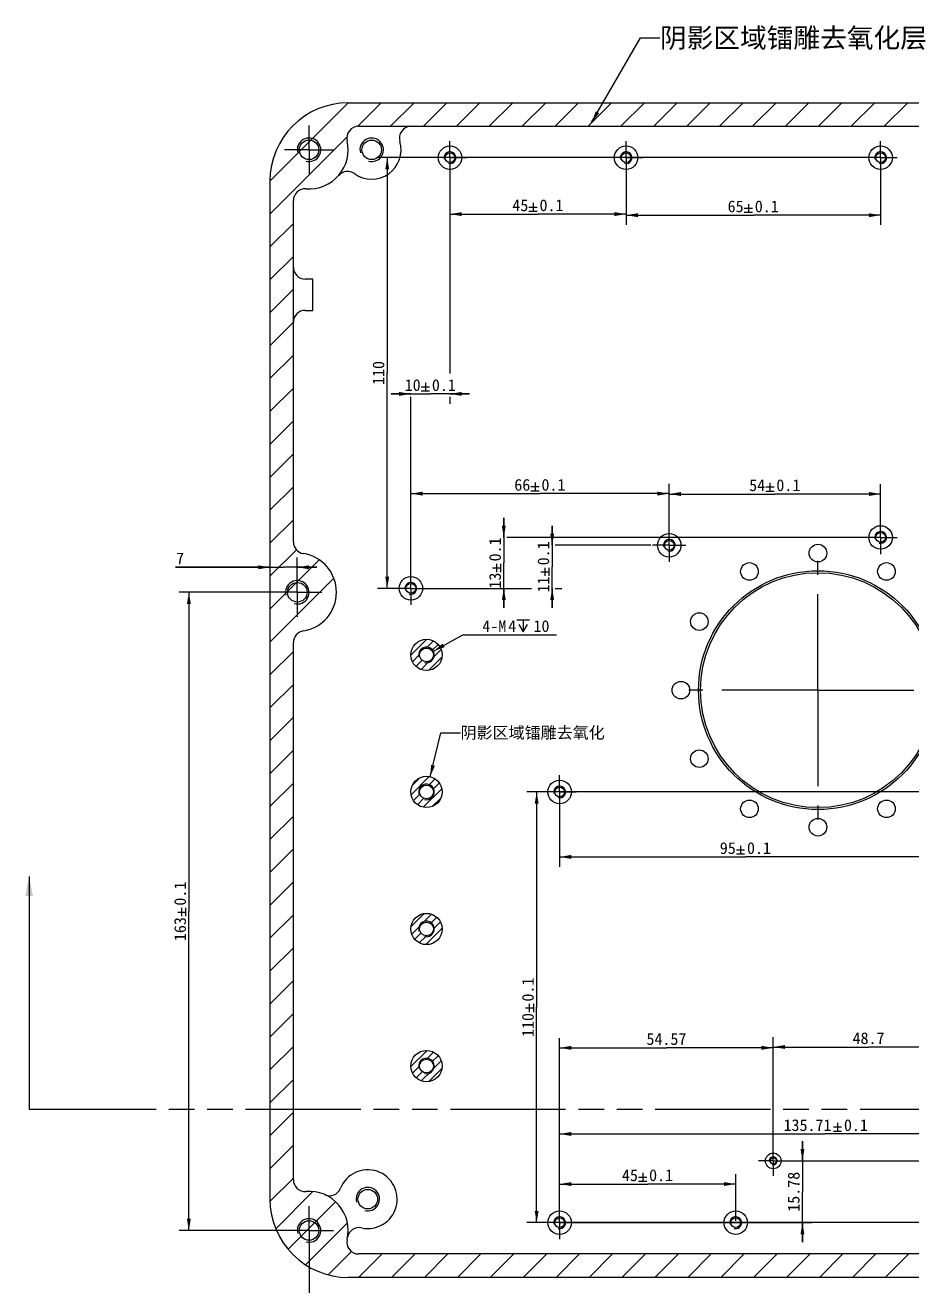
# Model space of a CAD drawing. Header units: millimetres. Extents: x 0 to 1189, y 0 to 841.
# Drawn here: x 209.5 to 435.9, y 282.5 to 604.4 of the extents above; entities that cross this region are included whole.
import ezdxf
from ezdxf.enums import TextEntityAlignment as Align

# ---------------------------------------------------------------- set-up
doc = ezdxf.new("R2010")
doc.units = ezdxf.units.MM
doc.header["$LTSCALE"] = 65.395
doc.linetypes.add('CENTER', pattern=[0.6, 0.375, -0.075, 0.075, -0.075])
doc.linetypes.add('PHANTOM', pattern=[0.8, 0.45, -0.05, 0.1, -0.05, 0.1, -0.05])
doc.layers.get('0').update_dxf_attribs({"linetype": 'CONTINUOUS'})
for name, color, linetype in [('03_ALL_AXES', 7, 'CONTINUOUS'), ('09_ALL_ROUNDS', 7, 'CONTINUOUS'), ('10_ALL_CHAMFER', 7, 'CONTINUOUS'), ('11_ALL_COSMETICS', 7, 'CONTINUOUS'), ('20_ALL_FEATURES', 7, 'CONTINUOUS'), ('50_ALL_DETAILS', 7, 'CONTINUOUS'), ('51__DRAFT_DIMS', 7, 'CONTINUOUS')]:
    doc.layers.add(name, color=color, linetype=linetype)
doc.styles.get("Standard").update_dxf_attribs({"font": 'simfang.ttf'})
doc.dimstyles.new('DIMSTYLE_3', dxfattribs={"dimtxt": 3, "dimasz": 3, "dimexe": 2.5, "dimexo": 0.5, "dimgap": 0.75, "dimtad": 1, "dimdsep": 46, "dimtxsty": 'Standard', "dimblk": '_FILLED', "dimblk1": '_FILLED', "dimblk2": '_FILLED', "dimcen": 0.09, "dimclrt": 3, "dimazin": 2, "dimtp": 0.3, "dimtm": 0.3, "dimtfac": 1, "dimtofl": 0, "dimtmove": 0, "dimatfit": 3, "dimldrblk": '_FILLED', "dimfxl": 0, "dimtolj": 1, "dimarcsym": 0})
doc.dimstyles.new('DIMSTYLE_4', dxfattribs={"dimtxt": 3, "dimasz": 3, "dimexe": 2.5, "dimexo": 0.5, "dimgap": 0.75, "dimtad": 1, "dimdsep": 46, "dimtxsty": 'Standard', "dimblk": '_FILLED', "dimblk1": '_FILLED', "dimblk2": '_FILLED', "dimcen": 0.09, "dimclrt": 3, "dimazin": 2, "dimtol": 1, "dimtp": 0.1, "dimtm": 0.1, "dimtfac": 1, "dimtofl": 0, "dimtmove": 0, "dimatfit": 3, "dimldrblk": '_FILLED', "dimfxl": 0, "dimtolj": 1, "dimarcsym": 0})
doc.dimstyles.new('DIMSTYLE_5', dxfattribs={"dimtxt": 3, "dimasz": 3, "dimexe": 2.5, "dimexo": 0.5, "dimgap": 0.75, "dimtad": 1, "dimdsep": 46, "dimtxsty": 'Standard', "dimblk": '_FILLED', "dimblk1": '_FILLED', "dimblk2": '_FILLED', "dimcen": 0.09, "dimclrt": 3, "dimazin": 2, "dimtp": 0.2, "dimtm": 0.2, "dimtfac": 1, "dimtofl": 0, "dimtmove": 0, "dimatfit": 3, "dimldrblk": '_FILLED', "dimfxl": 0, "dimtolj": 1, "dimarcsym": 0})
doc.dimstyles.new('DIMSTYLE_6', dxfattribs={"dimtxt": 3, "dimasz": 3, "dimexe": 2.5, "dimexo": 0.5, "dimtad": 1, "dimdsep": 46, "dimtxsty": 'Standard', "dimblk": '_FILLED', "dimblk1": '_FILLED', "dimblk2": '_FILLED', "dimcen": 0.09, "dimclrt": 3, "dimazin": 2, "dimtp": 0.1, "dimtm": 0.1, "dimtfac": 1, "dimtofl": 0, "dimtmove": 0, "dimatfit": 1, "dimldrblk": '_FILLED', "dimfxl": 0, "dimtolj": 1, "dimarcsym": 0})
doc.dimstyles.get("Standard").update_dxf_attribs({"dimtxt": 3, "dimasz": 3, "dimexe": 2.5, "dimexo": 0.5, "dimtad": 1, "dimdsep": 46, "dimtxsty": 'Standard', "dimblk": '_FILLED', "dimblk1": '_FILLED', "dimblk2": '_FILLED', "dimcen": 0.09, "dimclrt": 3, "dimazin": 2, "dimtol": 1, "dimtp": 0.01, "dimtm": 0.01, "dimtfac": 1, "dimtofl": 0, "dimtmove": 0, "dimatfit": 3, "dimldrblk": '_FILLED', "dimfxl": 0, "dimtolj": 1, "dimarcsym": 0})

# ---------------------------------------------------------------- blocks, each defined once
blk = doc.blocks.new('_FILLED')
at = {"color": 0, "linetype": 'ByBlock'}
blk.add_solid([(0, 0), (-1, 0.167), (-1, -0.167)], dxfattribs=at)
blk = doc.blocks.new('XSEC_FILLED')
at = {"color": 0, "linetype": 'ByBlock'}
blk.add_solid([(0, 0), (-1, 0.2), (-1, -0.2)], dxfattribs=at)
blk = doc.blocks.new('*D34')
at = {"layer": '51__DRAFT_DIMS', "color": 4}
for p, q in [((281.97, 296.08), (281.97, 268.19)), ((541.97, 296.08), (541.97, 268.19)), ((281.97, 270.69), (411.97, 270.69)), ((541.97, 270.69), (411.97, 270.69))]:
    blk.add_line(p, q, dxfattribs=at)
at = {"layer": '51__DRAFT_DIMS', "color": 4, "xscale": 3, "yscale": 3, "zscale": 3, "rotation": 180}
blk.add_blockref('_FILLED', (281.97, 270.69), dxfattribs=at)
at = {"layer": '51__DRAFT_DIMS', "color": 4, "xscale": 3, "yscale": 3, "zscale": 3}
blk.add_blockref('_FILLED', (541.97, 270.69), dxfattribs=at)
at = {"layer": '51__DRAFT_DIMS', "color": 3}
for s, p in [('260', (407.44, 271.44)), ('0.1', (416.5, 271.44))]:
    blk.add_text(s, height=3, dxfattribs=at).set_placement(p, align=Align.CENTER)
blk = doc.blocks.new('*D38')
at = {"layer": '51__DRAFT_DIMS', "color": 4}
for p, q in [((278.97, 464.45), (278.97, 468.46)), ((271.97, 465.96), (247.83, 465.96)), ((247.83, 465.96), (275.47, 465.96)), ((283.97, 465.96), (275.47, 465.96)), ((278.97, 465.96), (283.97, 465.96))]:
    blk.add_line(p, q, dxfattribs=at)
at = {"layer": '51__DRAFT_DIMS', "color": 4, "xscale": 3, "yscale": 3, "zscale": 3}
blk.add_blockref('_FILLED', (271.97, 465.96), dxfattribs=at)
at = {"layer": '51__DRAFT_DIMS', "color": 4, "xscale": 3, "yscale": 3, "zscale": 3, "rotation": 180}
blk.add_blockref('_FILLED', (278.97, 465.96), dxfattribs=at)
at = {"layer": '51__DRAFT_DIMS', "color": 3}
blk.add_text('7', height=3, dxfattribs=at).set_placement((250.04, 466.71), align=Align.RIGHT)
blk = doc.blocks.new('*D40')
at = {"layer": '51__DRAFT_DIMS', "color": 4}
for p, q in [((274.42, 459.58), (248.77, 459.58)), ((251.27, 459.58), (251.27, 378.08)), ((251.27, 296.58), (251.27, 378.08)), ((276.04, 296.58), (248.77, 296.58))]:
    blk.add_line(p, q, dxfattribs=at)
at = {"layer": '51__DRAFT_DIMS', "color": 4, "xscale": 3, "yscale": 3, "zscale": 3}
for p, rotation in [((251.27, 459.58), 90), ((251.27, 296.58), 270)]:
    blk.add_blockref('_FILLED', p, dxfattribs=dict(at, rotation=rotation))
at = {"layer": '51__DRAFT_DIMS', "color": 3}
for s, p in [('0.1', (250.52, 382.61)), ('163', (250.52, 373.55))]:
    blk.add_text(s, height=3, rotation=90, dxfattribs=at).set_placement(p, align=Align.CENTER)
blk = doc.blocks.new('*D44')
at = {"layer": '51__DRAFT_DIMS', "color": 4}
for p, q in [((521.85, 408.58), (337.61, 408.58)), ((340.11, 408.58), (340.11, 353.58)), ((340.11, 298.58), (340.11, 353.58)), ((521.56, 298.58), (337.61, 298.58))]:
    blk.add_line(p, q, dxfattribs=at)
at = {"layer": '51__DRAFT_DIMS', "color": 4, "xscale": 3, "yscale": 3, "zscale": 3}
for p, rotation in [((340.11, 408.58), 90), ((340.11, 298.58), 270)]:
    blk.add_blockref('_FILLED', p, dxfattribs=dict(at, rotation=rotation))
at = {"layer": '51__DRAFT_DIMS', "color": 3}
for s, p in [('0.1', (339.36, 358.11)), ('110', (339.36, 349.05))]:
    blk.add_text(s, height=3, rotation=90, dxfattribs=at).set_placement(p, align=Align.CENTER)
blk = doc.blocks.new('*D45')
at = {"layer": '51__DRAFT_DIMS', "color": 4}
for p, q in [((345.97, 303.2), (345.97, 323.73)), ((481.68, 303.36), (481.68, 323.73)), ((345.97, 321.23), (413.83, 321.23)), ((481.68, 321.23), (413.83, 321.23))]:
    blk.add_line(p, q, dxfattribs=at)
at = {"layer": '51__DRAFT_DIMS', "color": 4, "xscale": 3, "yscale": 3, "zscale": 3, "rotation": 180}
blk.add_blockref('_FILLED', (345.97, 321.23), dxfattribs=at)
at = {"layer": '51__DRAFT_DIMS', "color": 4, "xscale": 3, "yscale": 3, "zscale": 3}
blk.add_blockref('_FILLED', (481.68, 321.23), dxfattribs=at)
at = {"layer": '51__DRAFT_DIMS', "color": 3}
for s, p in [('135.71', (409.3, 321.98)), ('0.1', (421.66, 321.98))]:
    blk.add_text(s, height=3, dxfattribs=at).set_placement(p, align=Align.CENTER)
blk = doc.blocks.new('*D47')
at = {"layer": '51__DRAFT_DIMS', "color": 4}
for p, q in [((345.97, 404.51), (345.97, 389.49)), ((440.97, 403.58), (440.97, 389.49)), ((345.97, 391.99), (393.47, 391.99)), ((440.97, 391.99), (393.47, 391.99))]:
    blk.add_line(p, q, dxfattribs=at)
at = {"layer": '51__DRAFT_DIMS', "color": 4, "xscale": 3, "yscale": 3, "zscale": 3, "rotation": 180}
blk.add_blockref('_FILLED', (345.97, 391.99), dxfattribs=at)
at = {"layer": '51__DRAFT_DIMS', "color": 4, "xscale": 3, "yscale": 3, "zscale": 3}
blk.add_blockref('_FILLED', (440.97, 391.99), dxfattribs=at)
at = {"layer": '51__DRAFT_DIMS', "color": 3}
for s, p in [('95', (388.94, 392.74)), ('0.1', (396.9, 392.74))]:
    blk.add_text(s, height=3, dxfattribs=at).set_placement(p, align=Align.CENTER)
blk = doc.blocks.new('*D54')
at = {"layer": '51__DRAFT_DIMS', "color": 4}
for p, q in [((427.47, 570.58), (299.44, 570.58)), ((301.94, 570.58), (301.94, 515.58)), ((301.94, 460.58), (301.94, 515.58)), ((307.47, 460.58), (299.44, 460.58))]:
    blk.add_line(p, q, dxfattribs=at)
at = {"layer": '51__DRAFT_DIMS', "color": 4, "xscale": 3, "yscale": 3, "zscale": 3}
for p, rotation in [((301.94, 570.58), 90), ((301.94, 460.58), 270)]:
    blk.add_blockref('_FILLED', p, dxfattribs=dict(at, rotation=rotation))
at = {"layer": '51__DRAFT_DIMS', "color": 3}
blk.add_text('110', height=3, rotation=90, dxfattribs=at).set_placement((301.19, 515.58), align=Align.CENTER)
blk = doc.blocks.new('*D55')
at = {"layer": '51__DRAFT_DIMS', "color": 4}
for p, q in [((317.97, 565.96), (317.97, 515.49)), ((307.97, 510.24), (302.97, 510.24)), ((302.97, 510.24), (312.97, 510.24)), ((307.97, 464.98), (307.97, 509.49)), ((322.97, 510.24), (312.97, 510.24)), ((317.97, 510.24), (322.97, 510.24)), ((317.97, 509.49), (317.97, 507.74))]:
    blk.add_line(p, q, dxfattribs=at)
at = {"layer": '51__DRAFT_DIMS', "color": 4, "xscale": 3, "yscale": 3, "zscale": 3}
blk.add_blockref('_FILLED', (307.97, 510.24), dxfattribs=at)
at = {"layer": '51__DRAFT_DIMS', "color": 4, "xscale": 3, "yscale": 3, "zscale": 3, "rotation": 180}
blk.add_blockref('_FILLED', (317.97, 510.24), dxfattribs=at)
at = {"layer": '51__DRAFT_DIMS', "color": 3}
for s, p in [('10', (308.44, 510.99)), ('0.1', (316.4, 510.99))]:
    blk.add_text(s, height=3, dxfattribs=at).set_placement(p, align=Align.CENTER)
blk = doc.blocks.new('*D56')
at = {"layer": '51__DRAFT_DIMS', "color": 4}
for p, q in [((362.97, 570.08), (362.97, 553.66)), ((317.97, 566.42), (317.97, 553.66)), ((317.97, 556.16), (340.47, 556.16)), ((362.97, 556.16), (340.47, 556.16))]:
    blk.add_line(p, q, dxfattribs=at)
at = {"layer": '51__DRAFT_DIMS', "color": 4, "xscale": 3, "yscale": 3, "zscale": 3, "rotation": 180}
blk.add_blockref('_FILLED', (317.97, 556.16), dxfattribs=at)
at = {"layer": '51__DRAFT_DIMS', "color": 4, "xscale": 3, "yscale": 3, "zscale": 3}
blk.add_blockref('_FILLED', (362.97, 556.16), dxfattribs=at)
at = {"layer": '51__DRAFT_DIMS', "color": 3}
for s, p in [('45', (335.94, 556.91)), ('0.1', (343.9, 556.91))]:
    blk.add_text(s, height=3, dxfattribs=at).set_placement(p, align=Align.CENTER)
blk = doc.blocks.new('*D57')
at = {"layer": '51__DRAFT_DIMS', "color": 4}
for p, q in [((362.97, 567.72), (362.97, 553.38)), ((427.97, 566.74), (427.97, 553.38)), ((362.97, 555.88), (395.47, 555.88)), ((427.97, 555.88), (395.47, 555.88))]:
    blk.add_line(p, q, dxfattribs=at)
at = {"layer": '51__DRAFT_DIMS', "color": 4, "xscale": 3, "yscale": 3, "zscale": 3, "rotation": 180}
blk.add_blockref('_FILLED', (362.97, 555.88), dxfattribs=at)
at = {"layer": '51__DRAFT_DIMS', "color": 4, "xscale": 3, "yscale": 3, "zscale": 3}
blk.add_blockref('_FILLED', (427.97, 555.88), dxfattribs=at)
at = {"layer": '51__DRAFT_DIMS', "color": 3}
for s, p in [('65', (390.94, 556.63)), ('0.1', (398.9, 556.63))]:
    blk.add_text(s, height=3, dxfattribs=at).set_placement(p, align=Align.CENTER)
blk = doc.blocks.new('*D58')
at = {"layer": '51__DRAFT_DIMS', "color": 4}
for p, q in [((344.07, 471.58), (344.07, 476.58)), ((344.07, 476.58), (344.07, 466.08)), ((369.26, 471.58), (344.82, 471.58)), ((344.07, 455.58), (344.07, 466.08)), ((312.32, 460.58), (338.82, 460.58)), ((344.07, 460.58), (344.07, 455.58)), ((344.82, 460.58), (346.57, 460.58))]:
    blk.add_line(p, q, dxfattribs=at)
at = {"layer": '51__DRAFT_DIMS', "color": 4, "xscale": 3, "yscale": 3, "zscale": 3}
for p, rotation in [((344.07, 471.58), 270), ((344.07, 460.58), 90)]:
    blk.add_blockref('_FILLED', p, dxfattribs=dict(at, rotation=rotation))
at = {"layer": '51__DRAFT_DIMS', "color": 3}
for s, p in [('0.1', (343.32, 469.51)), ('11', (343.32, 461.55))]:
    blk.add_text(s, height=3, rotation=90, dxfattribs=at).set_placement(p, align=Align.CENTER)
blk = doc.blocks.new('*D59')
at = {"layer": '51__DRAFT_DIMS', "color": 4}
for p, q in [((331.72, 473.58), (331.72, 478.58)), ((331.72, 478.58), (331.72, 467.08)), ((423.75, 473.58), (332.47, 473.58)), ((331.72, 455.58), (331.72, 467.08)), ((312.09, 460.58), (326.47, 460.58)), ((331.72, 460.58), (331.72, 455.58)), ((332.47, 460.58), (334.22, 460.58))]:
    blk.add_line(p, q, dxfattribs=at)
at = {"layer": '51__DRAFT_DIMS', "color": 4, "xscale": 3, "yscale": 3, "zscale": 3}
for p, rotation in [((331.72, 473.58), 270), ((331.72, 460.58), 90)]:
    blk.add_blockref('_FILLED', p, dxfattribs=dict(at, rotation=rotation))
at = {"layer": '51__DRAFT_DIMS', "color": 3}
for s, p in [('0.1', (330.97, 470.51)), ('13', (330.97, 462.55))]:
    blk.add_text(s, height=3, rotation=90, dxfattribs=at).set_placement(p, align=Align.CENTER)
blk = doc.blocks.new('*D60')
at = {"layer": '51__DRAFT_DIMS', "color": 4}
for p, q in [((307.97, 463.41), (307.97, 487.27)), ((373.97, 472.08), (373.97, 487.27)), ((307.97, 484.77), (340.97, 484.77)), ((373.97, 484.77), (340.97, 484.77))]:
    blk.add_line(p, q, dxfattribs=at)
at = {"layer": '51__DRAFT_DIMS', "color": 4, "xscale": 3, "yscale": 3, "zscale": 3, "rotation": 180}
blk.add_blockref('_FILLED', (307.97, 484.77), dxfattribs=at)
at = {"layer": '51__DRAFT_DIMS', "color": 4, "xscale": 3, "yscale": 3, "zscale": 3}
blk.add_blockref('_FILLED', (373.97, 484.77), dxfattribs=at)
at = {"layer": '51__DRAFT_DIMS', "color": 3}
for s, p in [('66', (336.44, 485.52)), ('0.1', (344.4, 485.52))]:
    blk.add_text(s, height=3, dxfattribs=at).set_placement(p, align=Align.CENTER)
blk = doc.blocks.new('*D61')
at = {"layer": '51__DRAFT_DIMS', "color": 4}
for p, q in [((373.97, 472.08), (373.97, 487.17)), ((427.97, 477.73), (427.97, 487.17)), ((373.97, 484.67), (400.97, 484.67)), ((427.97, 484.67), (400.97, 484.67))]:
    blk.add_line(p, q, dxfattribs=at)
at = {"layer": '51__DRAFT_DIMS', "color": 4, "xscale": 3, "yscale": 3, "zscale": 3, "rotation": 180}
blk.add_blockref('_FILLED', (373.97, 484.67), dxfattribs=at)
at = {"layer": '51__DRAFT_DIMS', "color": 4, "xscale": 3, "yscale": 3, "zscale": 3}
blk.add_blockref('_FILLED', (427.97, 484.67), dxfattribs=at)
at = {"layer": '51__DRAFT_DIMS', "color": 3}
for s, p in [('54', (396.44, 485.42)), ('0.1', (404.4, 485.42))]:
    blk.add_text(s, height=3, dxfattribs=at).set_placement(p, align=Align.CENTER)
blk = doc.blocks.new('*D109')
at = {"layer": '51__DRAFT_DIMS', "color": 4}
for p, q in [((345.97, 299.08), (345.97, 310.94)), ((390.97, 299.08), (390.97, 310.94)), ((345.97, 308.44), (368.47, 308.44)), ((390.97, 308.44), (368.47, 308.44))]:
    blk.add_line(p, q, dxfattribs=at)
at = {"layer": '51__DRAFT_DIMS', "color": 4, "xscale": 3, "yscale": 3, "zscale": 3, "rotation": 180}
blk.add_blockref('_FILLED', (345.97, 308.44), dxfattribs=at)
at = {"layer": '51__DRAFT_DIMS', "color": 4, "xscale": 3, "yscale": 3, "zscale": 3}
blk.add_blockref('_FILLED', (390.97, 308.44), dxfattribs=at)
at = {"layer": '51__DRAFT_DIMS', "color": 3}
for s, p in [('45', (363.94, 309.19)), ('0.1', (371.9, 309.19))]:
    blk.add_text(s, height=3, dxfattribs=at).set_placement(p, align=Align.CENTER)
blk = doc.blocks.new('*D111')
at = {"layer": '51__DRAFT_DIMS', "color": 4}
for p, q in [((400.54, 317.51), (400.54, 345.94)), ((449.24, 327.39), (449.24, 345.94)), ((400.54, 343.44), (424.89, 343.44)), ((449.24, 343.44), (424.89, 343.44))]:
    blk.add_line(p, q, dxfattribs=at)
at = {"layer": '51__DRAFT_DIMS', "color": 4, "xscale": 3, "yscale": 3, "zscale": 3, "rotation": 180}
blk.add_blockref('_FILLED', (400.54, 343.44), dxfattribs=at)
at = {"layer": '51__DRAFT_DIMS', "color": 4, "xscale": 3, "yscale": 3, "zscale": 3}
blk.add_blockref('_FILLED', (449.24, 343.44), dxfattribs=at)
at = {"layer": '51__DRAFT_DIMS', "color": 3}
blk.add_text('48.7', height=3, dxfattribs=at).set_placement((424.89, 344.19), align=Align.CENTER)
blk = doc.blocks.new('*D112')
at = {"layer": '51__DRAFT_DIMS', "color": 4}
for p, q in [((462.58, 324.26), (462.58, 329.26)), ((462.58, 329.26), (462.58, 319.31)), ((453.94, 324.26), (465.08, 324.26)), ((462.58, 309.36), (462.58, 319.31)), ((403.66, 314.36), (465.08, 314.36)), ((462.58, 314.36), (462.58, 309.36))]:
    blk.add_line(p, q, dxfattribs=at)
at = {"layer": '51__DRAFT_DIMS', "color": 4, "xscale": 3, "yscale": 3, "zscale": 3}
for p, rotation in [((462.58, 324.26), 270), ((462.58, 314.36), 90)]:
    blk.add_blockref('_FILLED', p, dxfattribs=dict(at, rotation=rotation))
at = {"layer": '51__DRAFT_DIMS', "color": 3}
blk.add_text('9.9', height=3, rotation=90, dxfattribs=at).set_placement((461.83, 319.31), align=Align.CENTER)
blk = doc.blocks.new('*D113')
at = {"layer": '51__DRAFT_DIMS', "color": 4}
for p, q in [((408.01, 314.36), (408.01, 319.36)), ((408.01, 319.36), (408.01, 306.47)), ((401.04, 314.36), (410.51, 314.36)), ((408.01, 293.58), (408.01, 306.47)), ((346.47, 298.58), (410.51, 298.58)), ((408.01, 298.58), (408.01, 293.58))]:
    blk.add_line(p, q, dxfattribs=at)
at = {"layer": '51__DRAFT_DIMS', "color": 4, "xscale": 3, "yscale": 3, "zscale": 3}
for p, rotation in [((408.01, 314.36), 270), ((408.01, 298.58), 90)]:
    blk.add_blockref('_FILLED', p, dxfattribs=dict(at, rotation=rotation))
at = {"layer": '51__DRAFT_DIMS', "color": 3}
blk.add_text('15.78', height=3, rotation=90, dxfattribs=at).set_placement((407.26, 306.47), align=Align.CENTER)
blk = doc.blocks.new('*D114')
at = {"layer": '51__DRAFT_DIMS', "color": 4}
for p, q in [((345.97, 301.03), (345.97, 345.73)), ((400.54, 316.24), (400.54, 345.73)), ((345.97, 343.23), (373.26, 343.23)), ((400.54, 343.23), (373.26, 343.23))]:
    blk.add_line(p, q, dxfattribs=at)
at = {"layer": '51__DRAFT_DIMS', "color": 4, "xscale": 3, "yscale": 3, "zscale": 3, "rotation": 180}
blk.add_blockref('_FILLED', (345.97, 343.23), dxfattribs=at)
at = {"layer": '51__DRAFT_DIMS', "color": 4, "xscale": 3, "yscale": 3, "zscale": 3}
blk.add_blockref('_FILLED', (400.54, 343.23), dxfattribs=at)
at = {"layer": '51__DRAFT_DIMS', "color": 3}
blk.add_text('54.57', height=3, dxfattribs=at).set_placement((373.26, 343.98), align=Align.CENTER)
blk = doc.blocks.new('*D126')
at = {"layer": '51__DRAFT_DIMS', "color": 4}
for p, q in [((313.72, 444.54), (321.24, 448.69)), ((321.24, 448.69), (324.74, 448.69)), ((324.74, 448.69), (345.21, 448.69))]:
    blk.add_line(p, q, dxfattribs=at)
at = {"layer": '51__DRAFT_DIMS', "color": 4, "xscale": 3, "yscale": 3, "zscale": 3, "rotation": 208.8885910272}
blk.add_blockref('_FILLED', (313.72, 444.54), dxfattribs=at)
at = {"layer": '51__DRAFT_DIMS', "color": 3}
for s, p in [('4-M', (326.24, 449.44)), ('4', (332.85, 449.44)), ('10', (339.3, 449.44))]:
    blk.add_text(s, height=3, dxfattribs=at).set_placement(p)

msp = doc.modelspace()

# ---------------------------------------------------------------- linework, layer by layer
at = {"color": 3}
msp.add_line((210.459, 330.578), (210.459, 327.578), dxfattribs=at)
at = {"color": 3, "linetype": 'PHANTOM'}
msp.add_line((210.459, 327.578), (213.459, 327.578), dxfattribs=at)
at = {"color": 4, "linetype": 'PHANTOM'}
msp.add_line((213.459, 327.578), (610.482, 327.578), dxfattribs=at)
at = {"color": 4}
for centre, radius in [((281.97, 572.578), 3), ((297.97, 572.578), 3), ((317.97, 570.578), 1.5), ((362.97, 570.578), 1.5), ((427.97, 570.578), 1.5), ((427.97, 473.578), 1.5), ((373.97, 471.578), 1.5), ((278.97, 459.578), 3), ((307.97, 460.578), 1.5), ((311.97, 443.578), 2), ((311.97, 408.578), 2), ((345.97, 408.578), 1.5), ((311.97, 373.578), 2), ((311.97, 338.578), 2), ((400.541, 314.357), 1), ((296.97, 304.578), 3), ((281.97, 296.578), 3), ((345.97, 298.578), 1.5), ((390.97, 298.578), 1.5)]:
    msp.add_arc(centre, radius, 255, 195, dxfattribs=at)
at = {"layer": '03_ALL_AXES', "color": 1, "linetype": 'CENTER'}
for p, q in [((281.97, 572.578), (281.97, 578.828)), ((317.97, 570.578), (317.97, 574.828)), ((362.97, 570.578), (362.97, 574.828)), ((427.97, 570.578), (427.97, 574.828)), ((281.97, 572.578), (275.72, 572.578)), ((281.97, 572.578), (281.97, 566.328)), ((281.97, 572.578), (288.22, 572.578)), ((317.97, 570.578), (313.72, 570.578)), ((317.97, 570.578), (317.97, 566.328)), ((317.97, 570.578), (322.22, 570.578)), ((362.97, 570.578), (358.72, 570.578)), ((362.97, 570.578), (362.97, 566.328)), ((362.97, 570.578), (367.22, 570.578)), ((427.97, 570.578), (423.72, 570.578)), ((427.97, 570.578), (427.97, 566.328)), ((427.97, 570.578), (432.22, 570.578)), ((427.97, 473.578), (427.97, 477.828)), ((373.97, 471.578), (373.97, 475.828)), ((427.97, 473.578), (423.72, 473.578)), ((427.97, 473.578), (427.97, 469.328)), ((427.97, 473.578), (432.22, 473.578)), ((373.97, 471.578), (369.72, 471.578)), ((373.97, 471.578), (373.97, 467.328)), ((373.97, 471.578), (378.22, 471.578)), ((411.97, 434.578), (411.97, 467.578)), ((278.97, 459.578), (278.97, 465.828)), ((307.97, 460.578), (307.97, 464.828)), ((307.97, 460.578), (303.72, 460.578)), ((307.97, 460.578), (307.97, 456.328)), ((307.97, 460.578), (312.22, 460.578)), ((278.97, 459.578), (272.72, 459.578)), ((278.97, 459.578), (278.97, 453.328)), ((278.97, 459.578), (285.22, 459.578)), ((411.97, 434.578), (378.97, 434.578)), ((411.97, 434.578), (411.97, 401.578)), ((411.97, 434.578), (444.97, 434.578)), ((345.97, 408.578), (345.97, 412.828)), ((345.97, 408.578), (341.72, 408.578)), ((345.97, 408.578), (345.97, 404.328)), ((345.97, 408.578), (350.22, 408.578)), ((400.541, 314.357), (400.541, 318.157)), ((400.541, 314.357), (396.741, 314.357)), ((400.541, 314.357), (404.341, 314.357)), ((400.541, 314.357), (400.541, 310.557)), ((281.97, 296.578), (281.97, 302.828)), ((345.97, 298.578), (345.97, 302.828)), ((281.97, 296.578), (275.72, 296.578)), ((281.97, 296.578), (288.22, 296.578)), ((281.97, 296.578), (281.97, 290.328)), ((345.97, 298.578), (341.72, 298.578)), ((345.97, 298.578), (350.22, 298.578)), ((345.97, 298.578), (345.97, 294.328))]:
    msp.add_line(p, q, dxfattribs=at)
at = {"layer": '03_ALL_AXES', "color": 7}
for centre, radius in [((297.97, 572.578), 2.5), ((317.97, 570.578), 3), ((362.97, 570.578), 3), ((427.97, 570.578), 3), ((317.97, 570.578), 1.25), ((362.97, 570.578), 1.25), ((427.97, 570.578), 1.25), ((427.97, 473.578), 3), ((373.97, 471.578), 3), ((427.97, 473.578), 1.25), ((373.97, 471.578), 1.25), ((411.97, 469.578), 2.25), ((394.47, 464.889), 2.25), ((429.47, 464.889), 2.25), ((307.97, 460.578), 3), ((307.97, 460.578), 1.25), ((381.659, 452.078), 2.25), ((311.97, 443.578), 4), ((311.97, 443.578), 1.75), ((376.97, 434.578), 2.25), ((381.659, 417.078), 2.25), ((311.97, 408.578), 4), ((311.97, 408.578), 1.75), ((345.97, 408.578), 3), ((345.97, 408.578), 1.25), ((394.47, 404.267), 2.25), ((429.47, 404.267), 2.25), ((411.97, 399.578), 2.25), ((311.97, 373.578), 4), ((311.97, 373.578), 1.75), ((311.97, 338.578), 4), ((311.97, 338.578), 1.75), ((400.541, 314.357), 2), ((400.541, 314.357), 0.8), ((296.97, 304.578), 2.5), ((345.97, 298.578), 3), ((345.97, 298.578), 1.25), ((390.97, 298.578), 3), ((390.97, 298.578), 1.25)]:
    msp.add_circle(centre, radius, dxfattribs=at)
at = {"layer": '09_ALL_ROUNDS', "color": 7}
for p, q in [((282.97, 539.578), (280.97, 539.578)), ((280.97, 531.578), (282.97, 531.578))]:
    msp.add_line(p, q, dxfattribs=at)
for centre, radius, start, end in [((308.032, 575.578), 3, 90, 196.60155), ((297.97, 572.578), 7.5, 234.0518, 16.60155), ((291.806, 564.078), 3, 54.0518, 139.1663), ((280.97, 542.578), 3, 180, 270), ((280.97, 528.578), 3, 90, 180), ((296.97, 304.578), 7.5, 257.90996, 158.23501), ((287.219, 308.472), 3, 246.1883, 338.23501), ((294.771, 294.311), 3, 77.90996, 169.95667)]:
    msp.add_arc(centre, radius, start, end, dxfattribs=at)
at = {"layer": '10_ALL_CHAMFER', "color": 7}
for radius in [30.5, 30]:
    msp.add_circle((411.97, 434.578), radius, dxfattribs=at)
at = {"layer": '11_ALL_COSMETICS', "color": 4}
for p, q in [((271.97, 564.578), (291.97, 584.578)), ((294.367, 578.567), (300.378, 584.578)), ((302.785, 578.578), (308.785, 584.578)), ((311.193, 578.578), (317.193, 584.578)), ((319.6, 578.578), (325.6, 584.578)), ((328.008, 578.578), (334.008, 584.578)), ((336.415, 578.578), (342.415, 584.578)), ((344.823, 578.578), (350.823, 584.578)), ((353.23, 578.578), (359.23, 584.578)), ((361.638, 578.578), (367.638, 584.578)), ((370.045, 578.578), (376.045, 584.578)), ((378.453, 578.578), (384.453, 584.578)), ((386.86, 578.578), (392.86, 584.578)), ((395.268, 578.578), (401.268, 584.578)), ((403.675, 578.578), (409.675, 584.578)), ((412.083, 578.578), (418.083, 584.578)), ((420.49, 578.578), (426.49, 584.578)), ((428.898, 578.578), (434.898, 584.578)), ((271.97, 556.171), (291.63, 575.83)), ((271.97, 547.763), (277.97, 553.763)), ((271.97, 539.356), (277.97, 545.356)), ((271.97, 530.948), (277.97, 536.948)), ((271.97, 522.541), (277.97, 528.541)), ((271.97, 514.133), (277.97, 520.133)), ((271.97, 505.726), (277.97, 511.726)), ((271.97, 497.318), (277.97, 503.318)), ((271.97, 488.911), (277.97, 494.911)), ((271.97, 480.503), (277.97, 486.503)), ((271.97, 472.096), (277.97, 478.096)), ((271.97, 463.688), (278.721, 470.439)), ((271.97, 455.281), (284.56, 467.87)), ((271.97, 446.873), (288.293, 463.196)), ((285.569, 452.064), (286.484, 452.979)), ((307.97, 443.524), (312.024, 447.578)), ((271.97, 438.466), (277.97, 444.466)), ((311.874, 445.325), (313.722, 447.174)), ((313.33, 444.68), (314.925, 446.275)), ((313.523, 442.771), (315.721, 444.969)), ((308.374, 441.826), (310.223, 443.674)), ((309.274, 440.624), (310.869, 442.218)), ((310.58, 439.828), (312.778, 442.025)), ((312.462, 439.609), (315.94, 443.086)), ((271.97, 430.058), (277.97, 436.058)), ((271.97, 421.651), (277.97, 427.651)), ((271.97, 413.243), (277.97, 419.243)), ((308.036, 407.857), (312.691, 412.513)), ((308.345, 410.268), (310.28, 412.203)), ((271.97, 404.836), (277.97, 410.836)), ((311.148, 404.664), (315.885, 409.401)), ((312.52, 410.24), (314.187, 411.907)), ((313.599, 409.217), (315.25, 410.868)), ((308.641, 406.361), (310.309, 408.029)), ((309.68, 405.298), (311.331, 406.949)), ((313.446, 404.86), (315.688, 407.102)), ((271.97, 396.428), (277.97, 402.428)), ((271.97, 388.021), (277.97, 394.021)), ((271.97, 379.613), (277.97, 385.613)), ((271.97, 371.206), (277.97, 377.206)), ((308.021, 374.212), (311.336, 377.527)), ((308.188, 372.277), (313.271, 377.361)), ((311.798, 369.582), (315.966, 373.751)), ((313.003, 374.991), (314.602, 376.59)), ((313.72, 373.606), (315.525, 375.411)), ((308.958, 370.946), (310.557, 372.545)), ((310.137, 370.023), (311.942, 371.828)), ((271.97, 362.798), (277.97, 368.798)), ((271.97, 354.391), (277.97, 360.391)), ((271.97, 345.983), (277.97, 351.983)), ((271.97, 337.576), (277.97, 343.576)), ((307.973, 338.433), (312.116, 342.575)), ((311.97, 340.328), (313.785, 342.143)), ((308.405, 336.763), (310.22, 338.578)), ((313.358, 337.513), (315.745, 339.9)), ((313.371, 339.627), (314.969, 341.225)), ((271.97, 329.168), (277.97, 335.168)), ((309.323, 335.579), (310.921, 337.177)), ((310.649, 334.803), (313.036, 337.19)), ((312.571, 334.624), (315.925, 337.977)), ((271.97, 320.761), (277.97, 326.761)), ((271.97, 312.353), (277.97, 318.353)), ((271.98, 303.955), (277.97, 309.946)), ((273.453, 297.021), (282.961, 306.529)), ((276.609, 291.77), (288.76, 303.92)), ((281.062, 287.815), (291.778, 298.531)), ((286.889, 285.234), (292.827, 291.172)), ((294.64, 284.578), (300.64, 290.578)), ((303.048, 284.578), (309.048, 290.578)), ((311.455, 284.578), (317.455, 290.578)), ((319.863, 284.578), (325.863, 290.578)), ((328.27, 284.578), (334.27, 290.578)), ((336.678, 284.578), (342.678, 290.578)), ((345.085, 284.578), (351.085, 290.578)), ((353.493, 284.578), (359.493, 290.578)), ((361.9, 284.578), (367.9, 290.578)), ((370.308, 284.578), (376.308, 290.578)), ((378.715, 284.578), (384.715, 290.578)), ((387.123, 284.578), (393.123, 290.578)), ((395.53, 284.578), (401.53, 290.578)), ((403.938, 284.578), (409.938, 290.578)), ((412.345, 284.578), (418.345, 290.578)), ((420.753, 284.578), (426.753, 290.578)), ((429.16, 284.578), (435.16, 290.578))]:
    msp.add_line(p, q, dxfattribs=at)
at = {"layer": '11_ALL_COSMETICS', "color": 7}
for p, q in [((291.97, 584.578), (531.97, 584.578)), ((294.619, 578.578), (529.321, 578.578)), ((271.97, 564.578), (271.97, 304.578)), ((277.97, 472.423), (277.97, 559.617)), ((277.97, 309.54), (277.97, 446.733)), ((529.321, 290.578), (294.619, 290.578)), ((531.97, 284.578), (291.97, 284.578))]:
    msp.add_line(p, q, dxfattribs=at)
for centre, radius in [((311.97, 443.578), 4), ((311.97, 443.578), 1.75), ((311.97, 408.578), 4), ((311.97, 408.578), 1.75), ((311.97, 373.578), 4), ((311.97, 373.578), 1.75), ((311.97, 338.578), 4), ((311.97, 338.578), 1.75)]:
    msp.add_circle(centre, radius, dxfattribs=at)
for centre, radius, start, end in [((291.97, 564.578), 20, 90, 180), ((294.619, 575.578), 3, 90, 193.34236), ((281.97, 572.578), 10, 265.58827, 13.34236), ((280.97, 559.617), 3, 85.58827, 180), ((280.97, 472.423), 3, 180, 261.15012), ((278.97, 459.578), 10, 278.84988, 81.15012), ((280.97, 446.733), 3, 98.84988, 180), ((280.97, 309.54), 3, 180, 274.41173), ((281.97, 296.578), 10, 346.65764, 94.41173), ((291.97, 304.578), 20, 180, 270), ((294.619, 293.578), 3, 166.65764, 270)]:
    msp.add_arc(centre, radius, start, end, dxfattribs=at)
at = {"layer": '20_ALL_FEATURES', "color": 7}
for p, q in [((291.97, 584.578), (531.97, 584.578)), ((294.619, 578.578), (529.321, 578.578)), ((271.97, 564.578), (271.97, 304.578)), ((277.97, 472.423), (277.97, 559.617)), ((282.97, 531.578), (282.97, 539.578)), ((277.97, 309.54), (277.97, 446.733)), ((529.321, 290.578), (294.619, 290.578)), ((531.97, 284.578), (291.97, 284.578))]:
    msp.add_line(p, q, dxfattribs=at)
for centre in [(281.97, 572.578), (278.97, 459.578), (281.97, 296.578)]:
    msp.add_circle(centre, 2.5, dxfattribs=at)
for centre, radius, start, end in [((291.97, 564.578), 20, 90, 180), ((294.619, 575.578), 3, 90, 193.34236), ((281.97, 572.578), 10, 265.58827, 13.34236), ((280.97, 559.617), 3, 85.58827, 180), ((280.97, 472.423), 3, 180, 261.15012), ((278.97, 459.578), 10, 278.84988, 81.15012), ((280.97, 446.733), 3, 98.84988, 180), ((280.97, 309.54), 3, 180, 274.41173), ((281.97, 296.578), 10, 346.65764, 94.41173), ((291.97, 304.578), 20, 180, 270), ((294.619, 293.578), 3, 166.65764, 270)]:
    msp.add_arc(centre, radius, start, end, dxfattribs=at)
at = {"layer": '51__DRAFT_DIMS', "color": 3}
for p, q in [((338.144, 557.962), (340.244, 557.962)), ((339.194, 559.012), (339.194, 556.912)), ((393.144, 557.684), (395.244, 557.684)), ((394.194, 558.734), (394.194, 556.634)), ((338.144, 556.912), (340.244, 556.912)), ((393.144, 556.634), (395.244, 556.634)), ((310.644, 512.044), (312.744, 512.044)), ((311.694, 513.094), (311.694, 510.994)), ((310.644, 510.994), (312.744, 510.994)), ((338.644, 486.575), (340.744, 486.575)), ((339.694, 487.625), (339.694, 485.525)), ((398.644, 486.465), (400.744, 486.465)), ((399.694, 487.515), (399.694, 485.415)), ((338.644, 485.525), (340.744, 485.525)), ((398.644, 485.415), (400.744, 485.415)), ((329.918, 464.752), (329.918, 466.852)), ((330.968, 464.752), (330.968, 466.852)), ((328.868, 465.802), (330.968, 465.802)), ((341.219, 464.802), (343.319, 464.802)), ((342.269, 463.752), (342.269, 465.852)), ((343.319, 463.752), (343.319, 465.852)), ((335.049, 452.566), (338.299, 452.566)), ((336.674, 452.566), (336.674, 449.441)), ((391.144, 393.787), (393.244, 393.787)), ((392.194, 394.837), (392.194, 392.737)), ((391.144, 392.737), (393.244, 392.737)), ((248.416, 377.903), (250.516, 377.903)), ((249.466, 376.853), (249.466, 378.953)), ((250.516, 376.853), (250.516, 378.953)), ((338.309, 352.353), (338.309, 354.453)), ((339.359, 352.353), (339.359, 354.453)), ((337.259, 353.403), (339.359, 353.403)), ((415.905, 323.033), (418.005, 323.033)), ((415.905, 321.983), (418.005, 321.983)), ((416.955, 324.083), (416.955, 321.983)), ((366.144, 310.236), (368.244, 310.236)), ((366.144, 309.186), (368.244, 309.186)), ((367.194, 311.286), (367.194, 309.186))]:
    msp.add_line(p, q, dxfattribs=at)
msp.add_lwpolyline([(335.549, 451.316), (336.674, 449.441), (337.799, 451.316)], dxfattribs=at)

# ---------------------------------------------------------------- texts
at = {"layer": '50_ALL_DETAILS', "color": 3}
for s, height, p in [('阴影区域镭雕去氧化层', 5, (371.6, 598.664)), ('阴影区域镭雕去氧化', 3, (320.669, 422.217))]:
    msp.add_text(s, height=height, dxfattribs=at).set_placement(p)

# ---------------------------------------------------------------- dimensions: what is measured, and where the dimension line sits
at = {"layer": '51__DRAFT_DIMS', "color": 4}
for base, p1, p2, angle, dimstyle, picture, middle in [((301.937, 460.578), (427.97, 570.578), (307.97, 460.578), 270, 'DIMSTYLE_3', '*D54', (301.937, 515.689)), ((362.97, 555.884), (427.97, 567.239), (362.97, 568.224), 180, 'DIMSTYLE_4', '*D57', (395.47, 555.884)), ((271.97, 465.957), (278.97, 468.957), (271.97, 564.578), 180, 'DIMSTYLE_5', '*D38', (248.917, 465.957)), ((307.97, 484.775), (373.97, 471.578), (307.97, 462.914), 180, 'DIMSTYLE_4', '*D60', (340.97, 484.775)), ((373.97, 484.665), (427.97, 477.233), (373.97, 471.578), 180, 'DIMSTYLE_4', '*D61', (400.97, 484.665)), ((331.718, 460.578), (424.248, 473.578), (311.586, 460.578), 270, 'DIMSTYLE_4', '*D59', (331.718, 467.078)), ((344.069, 471.578), (311.824, 460.578), (369.756, 471.578), 90, 'DIMSTYLE_4', '*D58', (344.069, 466.078)), ((251.266, 296.578), (274.924, 459.578), (276.543, 296.578), 270, 'DIMSTYLE_4', '*D40', (251.266, 378.078)), ((340.109, 408.578), (522.056, 298.578), (522.345, 408.578), 90, 'DIMSTYLE_4', '*D44', (340.109, 353.578)), ((462.577, 324.257), (403.157, 314.357), (453.444, 324.257), 90, 'DIMSTYLE_5', '*D112', (462.577, 319.248)), ((408.01, 298.578), (400.541, 314.357), (345.97, 298.578), 270, 'DIMSTYLE_5', '*D113', (408.01, 306.555)), ((345.97, 308.436), (390.97, 298.578), (345.97, 298.578), 180, 'DIMSTYLE_4', '*D109', (368.47, 308.436)), ((281.97, 270.688), (541.97, 296.578), (281.97, 296.578), 180, 'DIMSTYLE_4', '*D34', (411.97, 270.688))]:
    dim = msp.add_linear_dim(base=base, p1=p1, p2=p2, angle=angle, dimstyle=dimstyle, dxfattribs=at)
    dim.commit()
    dim.dimension.update_dxf_attribs({"geometry": picture, "text_midpoint": middle, "dimtype": 160})
for base, p1, p2, dimstyle, picture, middle in [((362.97, 556.162), (317.97, 566.919), (362.97, 570.578), 'DIMSTYLE_4', '*D56', (340.47, 556.162)), ((317.97, 510.244), (307.97, 464.483), (317.97, 566.461), 'DIMSTYLE_4', '*D55', (312.97, 510.244)), ((440.97, 391.987), (345.97, 405.014), (440.97, 404.084), 'DIMSTYLE_4', '*D47', (393.47, 391.987)), ((400.541, 343.233), (345.97, 300.529), (400.541, 315.744), 'DIMSTYLE_3', '*D114', (373.221, 343.233)), ((449.242, 343.441), (400.541, 317.008), (449.242, 326.894), 'DIMSTYLE_3', '*D111', (424.807, 343.441)), ((481.68, 321.233), (345.97, 302.703), (481.68, 302.863), 'DIMSTYLE_4', '*D45', (413.825, 321.233))]:
    dim = msp.add_linear_dim(base=base, p1=p1, p2=p2, dimstyle=dimstyle, dxfattribs=at)
    dim.commit()
    dim.dimension.update_dxf_attribs({"geometry": picture, "text_midpoint": middle, "dimtype": 160})
dim = msp.add_diameter_dim_2p(p1=(313.721, 444.544), p2=(310.219, 442.612), text='4-M<>{\\fgdt;x}10', dimstyle='DIMSTYLE_6', override={"dimtih": 1, "dimtoh": 1, "dimpost": '<>'}, dxfattribs=at)
dim.commit()
dim.dimension.update_dxf_attribs({"geometry": '*D126', "text_midpoint": (334.971, 450.941), "dimtype": 163})

# ---------------------------------------------------------------- leaders
at = {"color": 7}
msp.add_leader([(210.459, 387.028), (210.459, 330.578)], dimstyle='Standard', override={"dimasz": 5, "dimtad": 0, "dimldrblk": 'XSEC_FILLED'}, dxfattribs=at)
at = {"layer": '50_ALL_DETAILS', "color": 4}
for points in [[(354.139, 579.578), (366.6, 601.164), (371.6, 601.164)], [(312.919, 412.464), (315.669, 423.717), (320.669, 423.717)]]:
    msp.add_leader(points, dimstyle='Standard', override={"dimtad": 0}, dxfattribs=at)

doc.saveas('drawing.dxf')
